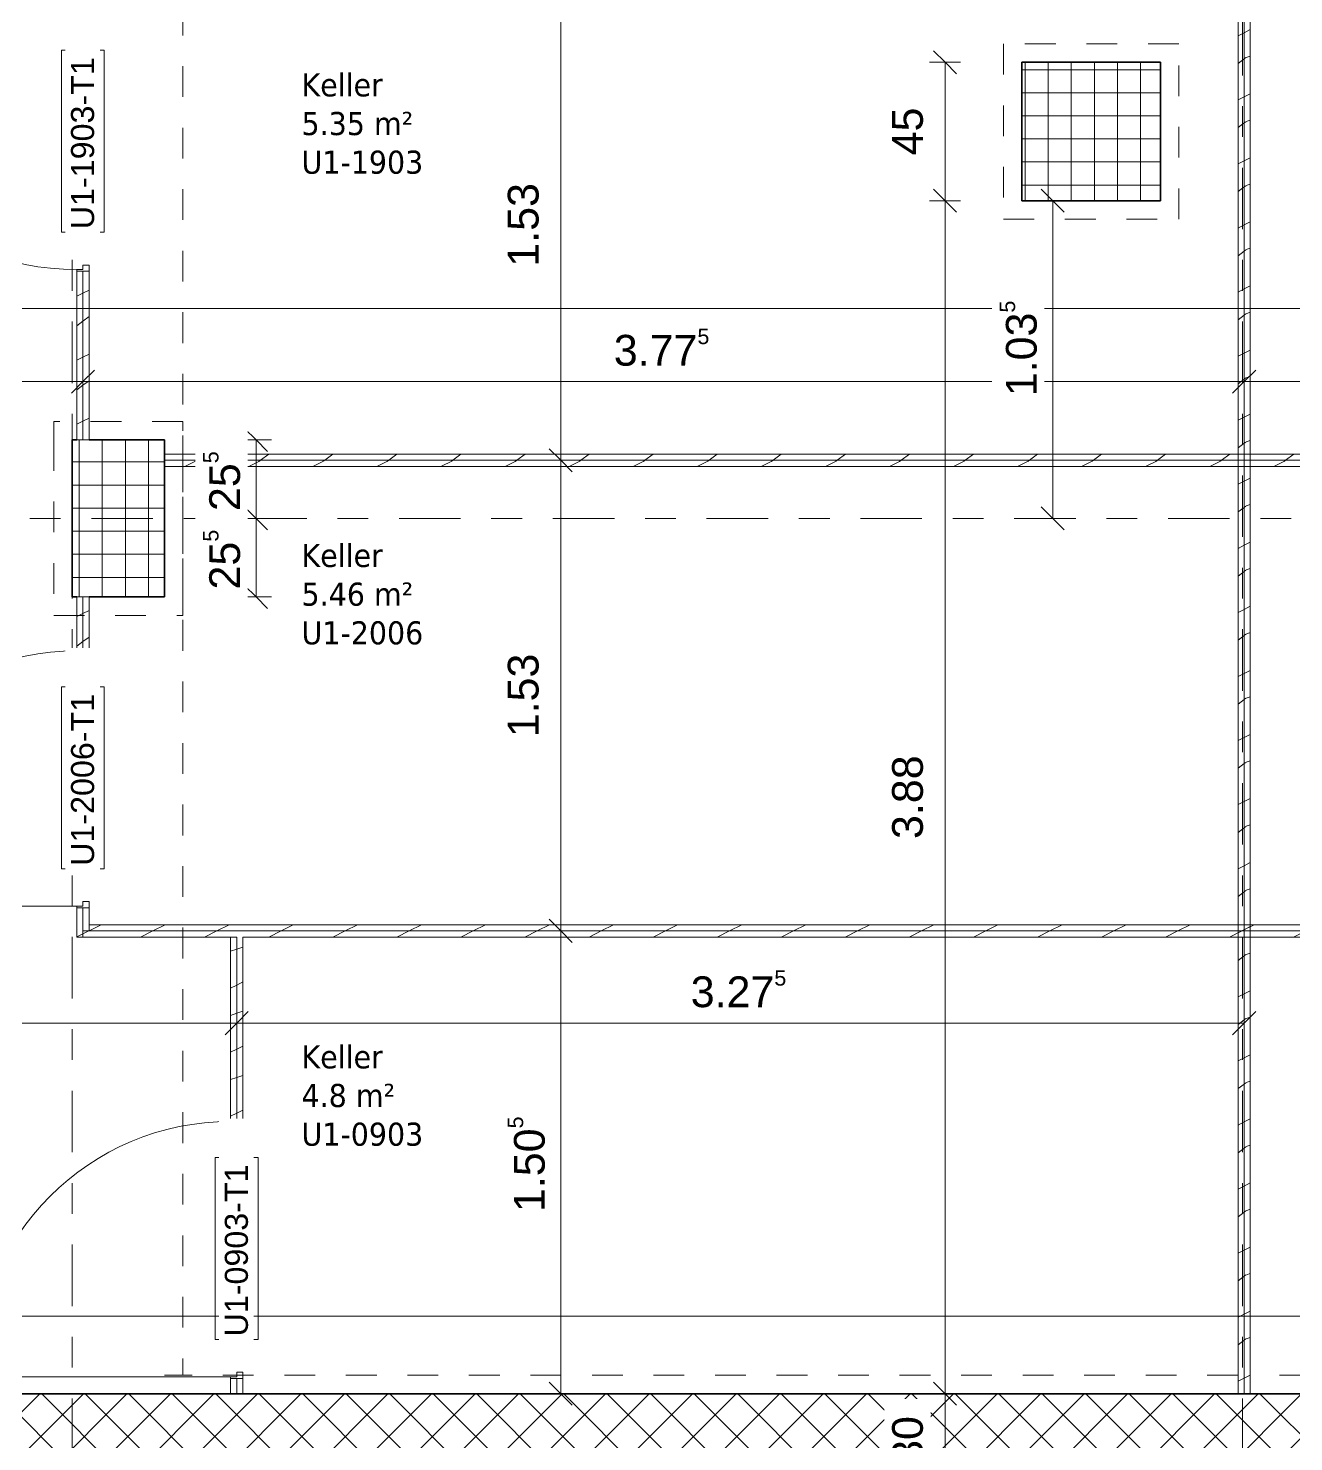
# Model space of a CAD drawing. Header units: metres. Extents: x -85.4 to -16.9, y -21.5 to 5.8.
# Drawn here: x -31.366 to -27.252, y -2.209 to 2.385 of the extents above; entities that cross this region are included whole.
import ezdxf

# ---------------------------------------------------------------- set-up
doc = ezdxf.new("R2010")
doc.units = ezdxf.units.M
for name, pattern in [('_Rasterlinie_', [0.375, 0.2, -0.05, 0.075, -0.05]), ('_Strichliert - Fein_', [0.15, 0.1, -0.05]), ('Strichpunkt - Fein', [0.2, 0.1, -0.05, 0, -0.05])]:
    doc.linetypes.add(name, pattern=pattern)
for name, color, linetype, lineweight in [('A-____-____-DIMS', 7, 'Continuous', 5), ('A-____-____-DIMS-50', 7, 'Continuous', 5), ('A-AREA-____-IDEN', 7, 'Continuous', 5), ('A-DOOR-____-IDEN', 7, 'Continuous', 5), ('A-DOOR-____-OTLN', 7, 'Continuous', 9), ('A-DOOR-FRAM-MCUT', 7, 'Continuous', 9), ('A-DOOR-OPNG-OTLN', 7, 'Continuous', 9), ('A-FLOR-____-OVHD', 7, 'Strichpunkt - Fein', 9), ('A-WALL-____-MCUT', 7, 'Continuous', 35), ('A-WALL-____-PATT', 7, 'Continuous', 35), ('A-WALL-FNSH-MCUT', 7, 'Continuous', 35), ('S-COLS-____-MCUT', 7, 'Continuous', 35), ('S-COLS-____-OTLN', 7, 'Continuous', 9), ('S-GRID-____-OTLN', 7, 'Continuous', 5)]:
    doc.layers.add(name, color=color, linetype=linetype, lineweight=lineweight)
doc.layers.add('A-DETL-____-OTLN', color=5, linetype='Continuous', lineweight=9, true_color=0x0000ff)
doc.styles.add('Arial_1', font='arial.ttf', dxfattribs={"height": 0.075})
doc.styles.add('Arial_2', font='arial.ttf', dxfattribs={"height": 0.1})
doc.styles.add('Verdana_1', font='verdana.ttf', dxfattribs={"width": 0.9, "height": 0.075})
doc.dimstyles.new('Arial_2_00mm_fein_1', dxfattribs={"dimscale": 0.3048, "dimtxt": 0.102026, "dimasz": 0.246063, "dimexe": 0.164042, "dimexo": 0.0625, "dimgap": 0.123031, "dimtad": 1, "dimrnd": 0.005, "dimzin": 0, "dimdsep": 46, "dimtxsty": 'Arial_2', "dimblk1": 'OBLIQUE', "dimblk2": 'OBLIQUE', "dimsah": 1, "dimcen": 0.09, "dimazin": 0, "dimtfac": 1, "dimtdec": 4, "dimtix": 1, "dimtmove": 0, "dimatfit": 3, "dimfxl": 0.164042, "dimfxlon": 1, "dimtvp": 1, "dimtfill": 1, "dimtolj": 1, "dimtzin": 0, "dimarcsym": 2})
doc.dimstyles.new('SUB_Rohbau_fein', dxfattribs={"dimscale": 0.3048, "dimtxt": 0.102026, "dimasz": 0.246063, "dimexe": 0.164042, "dimexo": 0.0625, "dimgap": 0.123031, "dimtad": 1, "dimdec": 1, "dimlfac": 100, "dimrnd": 0.5, "dimdsep": 46, "dimtxsty": 'Arial_2', "dimblk1": 'OBLIQUE', "dimblk2": 'OBLIQUE', "dimsah": 1, "dimcen": 0.09, "dimazin": 0, "dimtfac": 1, "dimtdec": 4, "dimtix": 1, "dimtmove": 0, "dimatfit": 3, "dimfxl": 0.164042, "dimfxlon": 1, "dimtvp": 1, "dimtfill": 1, "dimtolj": 1, "dimtzin": 0, "dimarcsym": 2})
doc.dimstyles.new('SUB_Rohbau_fein_1', dxfattribs={"dimscale": 0.3048, "dimtxt": 0.102026, "dimasz": 0.246063, "dimexe": 0.164042, "dimexo": 0.0625, "dimgap": 0.123031, "dimtad": 1, "dimrnd": 0.005, "dimzin": 0, "dimdsep": 46, "dimtxsty": 'Arial_2', "dimblk1": 'OBLIQUE', "dimblk2": 'OBLIQUE', "dimsah": 1, "dimcen": 0.09, "dimazin": 0, "dimtfac": 1, "dimtdec": 4, "dimtix": 1, "dimtmove": 0, "dimatfit": 3, "dimfxl": 0.164042, "dimfxlon": 1, "dimtvp": 1, "dimtfill": 1, "dimtolj": 1, "dimtzin": 0, "dimarcsym": 2})
doc.dimstyles.new('SUB_Rohbau_fein_2', dxfattribs={"dimscale": 0.3048, "dimtxt": 0.102026, "dimasz": 0.246063, "dimexe": 0.164042, "dimexo": 0.0625, "dimgap": 0.123031, "dimtad": 1, "dimrnd": 0.005, "dimzin": 0, "dimdsep": 46, "dimtxsty": 'Arial_2', "dimblk1": 'OBLIQUE', "dimblk2": 'OBLIQUE', "dimsah": 1, "dimcen": 0.09, "dimazin": 0, "dimtfac": 1, "dimtdec": 4, "dimtix": 1, "dimtmove": 2, "dimatfit": 3, "dimfxl": 0.164042, "dimfxlon": 1, "dimtvp": 1, "dimtfill": 1, "dimtolj": 1, "dimtzin": 0, "dimarcsym": 2})
pattern_1 = [(0, (0, 0), (0, 0.075), []), (90, (0, 0), (-0.075, 5e-18), [])]
pattern_2 = [(216.87, (0.0833, 0.20825), (0.624749256, 0.416501116), [0.10412, -0.93712]), (206.565, (0.20825, 0.14578), (-0.20825414, -0.2082493), [0.23283, -0.23283]), (198.435, (0.20825, 0.04165), (-0.41650024, -0.20824584), [0.13171, -0.52684])]

# ---------------------------------------------------------------- blocks, each defined once
blk = doc.blocks.new('TU DF 1 - Rahmenstock - stumpf einschlagend - 800x1900 Kellerabteil-V15--01_UG_OK_FFB_AF_lu')
at = {"layer": 'A-DOOR-FRAM-MCUT', "color": 253, "true_color": 0x999999}
for p, q in [((-0.415, 0.02), (-0.42, 0.02)), ((-0.42, 0.02), (-0.42, -0.02)), ((-0.415, 0), (-0.415, 0.02)), ((-0.4, 0), (-0.415, 0)), ((-0.4, -0.02), (-0.4, 0)), ((0.415, 0), (0.4, 0)), ((0.4, 0), (0.4, -0.02)), ((0.42, 0.02), (0.415, 0.02)), ((0.415, 0.02), (0.415, 0)), ((0.42, -0.02), (0.42, 0.02)), ((-0.42, -0.02), (-0.4, -0.02)), ((0.4, -0.02), (0.42, -0.02))]:
    blk.add_line(p, q, dxfattribs=at)
at = {"layer": 'A-DOOR-OPNG-OTLN', "color": 253, "true_color": 0x999999}
blk.add_line((0.415, 0.02), (0.415, 0.85), dxfattribs=at)
blk.add_arc((0.415, 0.02), 0.83, 90, 180, dxfattribs=at)
blk = doc.blocks.new('TU DF 1 - Rahmenstock - stumpf einschlagend - 800x1900 Kellerabteil-41621821--01_UG_OK_FFB_AF_lu')
at = {"layer": 'A-DOOR-FRAM-MCUT', "color": 253, "true_color": 0x999999}
for p, q in [((-0.42, 0.02), (-0.4, 0.02)), ((-0.42, -0.02), (-0.42, 0.02)), ((-0.4, 0.02), (-0.4, 0)), ((0.4, 0.02), (0.42, 0.02)), ((0.4, 0), (0.4, 0.02)), ((0.42, 0.02), (0.42, -0.02)), ((-0.415, -0.02), (-0.42, -0.02)), ((-0.415, 0), (-0.415, -0.02)), ((-0.4, 0), (-0.415, 0)), ((0.415, 0), (0.4, 0)), ((0.415, -0.02), (0.415, 0)), ((0.42, -0.02), (0.415, -0.02))]:
    blk.add_line(p, q, dxfattribs=at)
at = {"layer": 'A-DOOR-OPNG-OTLN', "color": 253, "true_color": 0x999999}
blk.add_line((0.415, -0.02), (0.415, -0.85), dxfattribs=at)
blk.add_arc((0.415, -0.02), 0.83, 180, 270, dxfattribs=at)
blk = doc.blocks.new('DIMBLOCK18--01_UG_OK_FFB_AF_lu')
at = {"layer": 'A-____-____-DIMS-50'}
for p, q in [((-32.408, -1.8015), (-32.408, -1.7515)), ((-32.408, -1.8015), (-32.3705, -1.764)), ((-19.938, -1.8015), (-19.938, -1.7515)), ((-19.938, -1.8015), (-19.9005, -1.764)), ((-32.408, -1.8015), (-32.4455, -1.839)), ((-32.408, -1.8015), (-19.938, -1.8015)), ((-32.408, -1.8015), (-32.408, -1.8515)), ((-19.938, -1.8015), (-19.9755, -1.839)), ((-19.938, -1.8015), (-19.938, -1.8515))]:
    blk.add_line(p, q, dxfattribs=at)
at = {"layer": 'A-____-____-DIMS-50', "color": 0, "insert": (-26.3475, -1.6294), "char_height": 0.1, "width": 0.418697, "attachment_point": 1, "line_spacing_factor": 0.941778, "style": 'Arial_2', "bg_fill": 3, "box_fill_scale": 1.25, "bg_fill_color": 256, "bg_fill_true_color": 13158600, "bg_fill_transparency": 0}
blk.add_mtext('12.47', dxfattribs=at)
blk = doc.blocks.new('_Oblique')
at = {"color": 0, "linetype": 'ByBlock', "lineweight": -2}
blk.add_line((-0.5, -0.5), (0.5, 0.5), dxfattribs=at)
blk = doc.blocks.new('DIMBLOCK25--01_UG_OK_FFB_AF_lu')
at = {"layer": 'A-____-____-DIMS-50'}
for p, q in [((-28.3855, 2.2741), (-28.423, 2.3116)), ((-28.3855, 2.2741), (-28.4355, 2.2741)), ((-28.3855, 2.2741), (-28.3855, 1.8241)), ((-28.3855, 2.2741), (-28.348, 2.2366)), ((-28.3855, 2.2741), (-28.3355, 2.2741)), ((-28.3855, 1.8241), (-28.423, 1.8616)), ((-28.3855, 1.8241), (-28.4355, 1.8241)), ((-28.3855, 1.8241), (-28.348, 1.7866)), ((-28.3855, 1.8241), (-28.3355, 1.8241))]:
    blk.add_line(p, q, dxfattribs=at)
at = {"layer": 'A-____-____-DIMS-50', "color": 0, "insert": (-28.5575, 1.9715), "char_height": 0.1, "width": 0.186088, "attachment_point": 1, "rotation": 90, "line_spacing_factor": 0.941778, "style": 'Arial_2', "bg_fill": 3, "box_fill_scale": 1.25, "bg_fill_color": 256, "bg_fill_true_color": 13158600, "bg_fill_transparency": 0}
blk.add_mtext('45', dxfattribs=at)
blk = doc.blocks.new('DIMBLOCK26--01_UG_OK_FFB_AF_lu')
at = {"layer": 'A-____-____-DIMS-50'}
for p, q in [((-28.3855, 1.8241), (-28.423, 1.8616)), ((-28.3855, 1.8241), (-28.4355, 1.8241)), ((-28.3855, 1.8241), (-28.3855, -2.0534)), ((-28.3855, 1.8241), (-28.348, 1.7866)), ((-28.3855, 1.8241), (-28.3355, 1.8241)), ((-28.3855, -2.0534), (-28.423, -2.0159)), ((-28.3855, -2.0534), (-28.4355, -2.0534)), ((-28.3855, -2.0534), (-28.348, -2.0909)), ((-28.3855, -2.0534), (-28.3355, -2.0534))]:
    blk.add_line(p, q, dxfattribs=at)
at = {"layer": 'A-____-____-DIMS-50', "color": 0, "insert": (-28.5575, -0.2504), "char_height": 0.1, "width": 0.325653, "attachment_point": 1, "rotation": 90, "line_spacing_factor": 0.941778, "style": 'Arial_2', "bg_fill": 3, "box_fill_scale": 1.25, "bg_fill_color": 256, "bg_fill_true_color": 13158600, "bg_fill_transparency": 0}
blk.add_mtext('3.88', dxfattribs=at)
blk = doc.blocks.new('DIMBLOCK27--01_UG_OK_FFB_AF_lu')
at = {"layer": 'A-____-____-DIMS-50'}
for p, q in [((-28.3855, -2.0534), (-28.423, -2.0159)), ((-28.3855, -2.0534), (-28.4355, -2.0534)), ((-28.3855, -2.0534), (-28.3855, -2.354)), ((-28.3855, -2.0534), (-28.348, -2.0909)), ((-28.3855, -2.0534), (-28.3355, -2.0534)), ((-28.3855, -2.354), (-28.423, -2.3165)), ((-28.3855, -2.354), (-28.4355, -2.354)), ((-28.3855, -2.354), (-28.348, -2.3915)), ((-28.3855, -2.354), (-28.3355, -2.354))]:
    blk.add_line(p, q, dxfattribs=at)
at = {"layer": 'A-____-____-DIMS-50', "color": 0, "insert": (-28.5575, -2.2813), "char_height": 0.1, "width": 0.186088, "attachment_point": 1, "rotation": 90, "line_spacing_factor": 0.941778, "style": 'Arial_2', "bg_fill": 3, "box_fill_scale": 1.25, "bg_fill_color": 256, "bg_fill_true_color": 13158600, "bg_fill_transparency": 0}
blk.add_mtext('30', dxfattribs=at)
blk = doc.blocks.new('DIMBLOCK28--01_UG_OK_FFB_AF_lu')
at = {"layer": 'A-____-____-DIMS-50'}
for p, q in [((-32.408, 1.4742), (-32.408, 1.5242)), ((-19.938, 1.4742), (-19.938, 1.5242)), ((-32.408, 1.4742), (-32.4455, 1.4367)), ((-32.408, 1.4742), (-32.3705, 1.5117)), ((-32.408, 1.4742), (-19.938, 1.4742)), ((-32.408, 1.4742), (-32.408, 1.4242)), ((-19.938, 1.4742), (-19.9755, 1.4367)), ((-19.938, 1.4742), (-19.9005, 1.5117)), ((-19.938, 1.4742), (-19.938, 1.4242))]:
    blk.add_line(p, q, dxfattribs=at)
at = {"layer": 'A-____-____-DIMS-50', "color": 0, "insert": (-26.3475, 1.6463), "char_height": 0.1, "width": 0.418697, "attachment_point": 1, "line_spacing_factor": 0.941778, "style": 'Arial_2', "bg_fill": 3, "box_fill_scale": 1.25, "bg_fill_color": 256, "bg_fill_true_color": 13158600, "bg_fill_transparency": 0}
blk.add_mtext('12.47', dxfattribs=at)
blk = doc.blocks.new('DIMBLOCK260--01_UG_OK_FFB_AF_lu')
at = {"layer": 'A-____-____-DIMS-50'}
for p, q in [((-29.6347, 2.5102), (-29.6722, 2.5477)), ((-29.6347, 2.5102), (-29.6847, 2.5102)), ((-29.6347, 2.5102), (-29.6347, 0.9806)), ((-29.6347, 2.5102), (-29.5972, 2.4727)), ((-29.6347, 2.5102), (-29.5847, 2.5102)), ((-29.6347, 0.9806), (-29.6722, 1.0181)), ((-29.6347, 0.9806), (-29.6847, 0.9806)), ((-29.6347, 0.9806), (-29.5972, 0.9431)), ((-29.6347, 0.9806), (-29.5847, 0.9806))]:
    blk.add_line(p, q, dxfattribs=at)
at = {"layer": 'A-____-____-DIMS-50', "color": 0, "insert": (-29.8068, 1.6097), "char_height": 0.1, "width": 0.325653, "attachment_point": 1, "rotation": 90, "line_spacing_factor": 0.941778, "style": 'Arial_2', "bg_fill": 3, "box_fill_scale": 1.25, "bg_fill_color": 256, "bg_fill_true_color": 13158600, "bg_fill_transparency": 0}
blk.add_mtext('1.53', dxfattribs=at)
blk = doc.blocks.new('DIMBLOCK261--01_UG_OK_FFB_AF_lu')
at = {"layer": 'A-____-____-DIMS-50'}
for p, q in [((-29.6347, 0.9806), (-29.6722, 1.0181)), ((-29.6347, 0.9806), (-29.6847, 0.9806)), ((-29.6347, 0.9806), (-29.6347, -0.5489)), ((-29.6347, 0.9806), (-29.5972, 0.9431)), ((-29.6347, 0.9806), (-29.5847, 0.9806)), ((-29.6347, -0.5489), (-29.6847, -0.5489)), ((-29.6347, -0.5489), (-29.6722, -0.5114)), ((-29.6347, -0.5489), (-29.5972, -0.5864)), ((-29.6347, -0.5489), (-29.5847, -0.5489))]:
    blk.add_line(p, q, dxfattribs=at)
at = {"layer": 'A-____-____-DIMS-50', "color": 0, "insert": (-29.8068, 0.0802), "char_height": 0.1, "width": 0.325653, "attachment_point": 1, "rotation": 90, "line_spacing_factor": 0.941778, "style": 'Arial_2', "bg_fill": 3, "box_fill_scale": 1.25, "bg_fill_color": 256, "bg_fill_true_color": 13158600, "bg_fill_transparency": 0}
blk.add_mtext('1.53', dxfattribs=at)
blk = doc.blocks.new('DIMBLOCK262--01_UG_OK_FFB_AF_lu')
at = {"layer": 'A-____-____-DIMS-50'}
for p, q in [((-29.6347, -0.5489), (-29.6847, -0.5489)), ((-29.6347, -0.5489), (-29.6722, -0.5114)), ((-29.6347, -0.5489), (-29.6347, -2.0534)), ((-29.6347, -0.5489), (-29.5972, -0.5864)), ((-29.6347, -0.5489), (-29.5847, -0.5489)), ((-29.6347, -2.0534), (-29.6722, -2.0159)), ((-29.6347, -2.0534), (-29.6847, -2.0534)), ((-29.6347, -2.0534), (-29.5972, -2.0909)), ((-29.6347, -2.0534), (-29.5847, -2.0534))]:
    blk.add_line(p, q, dxfattribs=at)
at = {"layer": 'A-____-____-DIMS-50', "color": 0, "insert": (-29.8068, -1.4629), "char_height": 0.1, "width": 0.388091, "attachment_point": 1, "rotation": 90, "line_spacing_factor": 0.941778, "style": 'Arial_2', "bg_fill": 3, "box_fill_scale": 1.25, "bg_fill_color": 256, "bg_fill_true_color": 13158600, "bg_fill_transparency": 0}
blk.add_mtext('1.50\\A2\\H0.5x;\\S5^  ;\\H2x;', dxfattribs=at)
blk = doc.blocks.new('DIMBLOCK266--01_UG_OK_FFB_AF_lu')
at = {"layer": 'A-____-____-DIMS-50'}
for p, q in [((-32.408, 1.2361), (-32.408, 1.2861)), ((-32.408, 1.2361), (-32.3705, 1.2736)), ((-31.188, 1.2361), (-31.188, 1.2861)), ((-31.188, 1.2361), (-31.1505, 1.2736)), ((-32.408, 1.2361), (-32.4455, 1.1986)), ((-32.408, 1.2361), (-31.188, 1.2361)), ((-32.408, 1.2361), (-32.408, 1.1861)), ((-31.188, 1.2361), (-31.2255, 1.1986)), ((-31.188, 1.2361), (-31.188, 1.1861))]:
    blk.add_line(p, q, dxfattribs=at)
at = {"layer": 'A-____-____-DIMS-50', "color": 0, "insert": (-31.9337, 1.4081), "char_height": 0.1, "width": 0.325653, "attachment_point": 1, "line_spacing_factor": 0.941778, "style": 'Arial_2', "bg_fill": 3, "box_fill_scale": 1.25, "bg_fill_color": 256, "bg_fill_true_color": 13158600, "bg_fill_transparency": 0}
blk.add_mtext('1.22', dxfattribs=at)
blk = doc.blocks.new('DIMBLOCK267--01_UG_OK_FFB_AF_lu')
at = {"layer": 'A-____-____-DIMS-50'}
for p, q in [((-31.188, 1.2361), (-31.188, 1.2861)), ((-31.188, 1.2361), (-31.1505, 1.2736)), ((-27.413, 1.2361), (-27.413, 1.2861)), ((-27.413, 1.2361), (-27.3755, 1.2736)), ((-31.188, 1.2361), (-31.2255, 1.1986)), ((-31.188, 1.2361), (-27.413, 1.2361)), ((-31.188, 1.2361), (-31.188, 1.1861)), ((-27.413, 1.2361), (-27.4505, 1.1986)), ((-27.413, 1.2361), (-27.413, 1.1861))]:
    blk.add_line(p, q, dxfattribs=at)
at = {"layer": 'A-____-____-DIMS-50', "color": 0, "insert": (-29.4622, 1.4081), "char_height": 0.1, "width": 0.388091, "attachment_point": 1, "line_spacing_factor": 0.941778, "style": 'Arial_2', "bg_fill": 3, "box_fill_scale": 1.25, "bg_fill_color": 256, "bg_fill_true_color": 13158600, "bg_fill_transparency": 0}
blk.add_mtext('3.77\\A2\\H0.5x;\\S5^  ;\\H2x;', dxfattribs=at)
blk = doc.blocks.new('DIMBLOCK268--01_UG_OK_FFB_AF_lu')
at = {"layer": 'A-____-____-DIMS-50'}
for p, q in [((-27.413, 1.2361), (-27.413, 1.2861)), ((-27.413, 1.2361), (-27.3755, 1.2736)), ((-23.428, 1.2361), (-23.428, 1.2861)), ((-23.428, 1.2361), (-23.3905, 1.2736)), ((-27.413, 1.2361), (-27.4505, 1.1986)), ((-27.413, 1.2361), (-23.428, 1.2361)), ((-27.413, 1.2361), (-27.413, 1.1861)), ((-23.428, 1.2361), (-23.4655, 1.1986)), ((-23.428, 1.2361), (-23.428, 1.1861))]:
    blk.add_line(p, q, dxfattribs=at)
at = {"layer": 'A-____-____-DIMS-50', "color": 0, "insert": (-25.5822, 1.4081), "char_height": 0.1, "width": 0.388091, "attachment_point": 1, "line_spacing_factor": 0.941778, "style": 'Arial_2', "bg_fill": 3, "box_fill_scale": 1.25, "bg_fill_color": 256, "bg_fill_true_color": 13158600, "bg_fill_transparency": 0}
blk.add_mtext('3.98\\A2\\H0.5x;\\S5^  ;\\H2x;', dxfattribs=at)
blk = doc.blocks.new('DIMBLOCK272--01_UG_OK_FFB_AF_lu')
at = {"layer": 'A-____-____-DIMS-50'}
for p, q in [((-32.408, -0.8489), (-32.408, -0.7989)), ((-32.408, -0.8489), (-32.3705, -0.8114)), ((-30.688, -0.8489), (-30.688, -0.7989)), ((-30.688, -0.8489), (-30.6505, -0.8114)), ((-32.408, -0.8489), (-32.4455, -0.8864)), ((-32.408, -0.8489), (-30.688, -0.8489)), ((-32.408, -0.8489), (-32.408, -0.8989)), ((-30.688, -0.8489), (-30.7255, -0.8864)), ((-30.688, -0.8489), (-30.688, -0.8989))]:
    blk.add_line(p, q, dxfattribs=at)
at = {"layer": 'A-____-____-DIMS-50', "color": 0, "insert": (-31.7904, -0.6769), "char_height": 0.1, "width": 0.325653, "attachment_point": 1, "line_spacing_factor": 0.941778, "style": 'Arial_2', "bg_fill": 3, "box_fill_scale": 1.25, "bg_fill_color": 256, "bg_fill_true_color": 13158600, "bg_fill_transparency": 0}
blk.add_mtext('1.72', dxfattribs=at)
blk = doc.blocks.new('DIMBLOCK273--01_UG_OK_FFB_AF_lu')
at = {"layer": 'A-____-____-DIMS-50'}
for p, q in [((-30.688, -0.8489), (-30.688, -0.7989)), ((-30.688, -0.8489), (-30.6505, -0.8114)), ((-27.413, -0.8489), (-27.413, -0.7989)), ((-27.413, -0.8489), (-27.3755, -0.8114)), ((-30.688, -0.8489), (-30.7255, -0.8864)), ((-30.688, -0.8489), (-27.413, -0.8489)), ((-30.688, -0.8489), (-30.688, -0.8989)), ((-27.413, -0.8489), (-27.4505, -0.8864)), ((-27.413, -0.8489), (-27.413, -0.8989))]:
    blk.add_line(p, q, dxfattribs=at)
at = {"layer": 'A-____-____-DIMS-50', "color": 0, "insert": (-29.2122, -0.6769), "char_height": 0.1, "width": 0.388091, "attachment_point": 1, "line_spacing_factor": 0.941778, "style": 'Arial_2', "bg_fill": 3, "box_fill_scale": 1.25, "bg_fill_color": 256, "bg_fill_true_color": 13158600, "bg_fill_transparency": 0}
blk.add_mtext('3.27\\A2\\H0.5x;\\S5^  ;\\H2x;', dxfattribs=at)
blk = doc.blocks.new('DIMBLOCK339--01_UG_OK_FFB_AF_lu')
at = {"layer": 'A-____-____-DIMS-50'}
for p, q in [((-30.6253, 1.0466), (-30.6628, 1.0841)), ((-30.6253, 1.0466), (-30.6753, 1.0466)), ((-30.6253, 1.0466), (-30.6253, 0.7916)), ((-30.6253, 1.0466), (-30.5878, 1.0091)), ((-30.6253, 1.0466), (-30.5753, 1.0466)), ((-30.6253, 0.7916), (-30.6628, 0.8291)), ((-30.6253, 0.7916), (-30.6753, 0.7916)), ((-30.6253, 0.7916), (-30.5878, 0.7541)), ((-30.6253, 0.7916), (-30.5753, 0.7916))]:
    blk.add_line(p, q, dxfattribs=at)
at = {"layer": 'A-____-____-DIMS-50', "color": 0, "insert": (-30.7973, 0.8155), "char_height": 0.1, "width": 0.248525, "attachment_point": 1, "rotation": 90, "line_spacing_factor": 0.941778, "style": 'Arial_2', "bg_fill": 3, "box_fill_scale": 1.25, "bg_fill_color": 256, "bg_fill_true_color": 13158600, "bg_fill_transparency": 0}
blk.add_mtext('25\\A2\\H0.5x;\\S5^  ;\\H2x;', dxfattribs=at)
blk = doc.blocks.new('DIMBLOCK340--01_UG_OK_FFB_AF_lu')
at = {"layer": 'A-____-____-DIMS-50'}
for p, q in [((-30.6253, 0.7916), (-30.6628, 0.8291)), ((-30.6253, 0.7916), (-30.6753, 0.7916)), ((-30.6253, 0.7916), (-30.6253, 0.5366)), ((-30.6253, 0.7916), (-30.5878, 0.7541)), ((-30.6253, 0.7916), (-30.5753, 0.7916)), ((-30.6253, 0.5366), (-30.6628, 0.5741)), ((-30.6253, 0.5366), (-30.6753, 0.5366)), ((-30.6253, 0.5366), (-30.5878, 0.4991)), ((-30.6253, 0.5366), (-30.5753, 0.5366))]:
    blk.add_line(p, q, dxfattribs=at)
at = {"layer": 'A-____-____-DIMS-50', "color": 0, "insert": (-30.7973, 0.5605), "char_height": 0.1, "width": 0.248525, "attachment_point": 1, "rotation": 90, "line_spacing_factor": 0.941778, "style": 'Arial_2', "bg_fill": 3, "box_fill_scale": 1.25, "bg_fill_color": 256, "bg_fill_true_color": 13158600, "bg_fill_transparency": 0}
blk.add_mtext('25\\A2\\H0.5x;\\S5^  ;\\H2x;', dxfattribs=at)
blk = doc.blocks.new('DIMBLOCK343--01_UG_OK_FFB_AF_lu')
at = {"layer": 'A-____-____-DIMS-50'}
for p, q in [((-28.0355, 1.8241), (-28.073, 1.8616)), ((-28.0355, 1.8241), (-28.0855, 1.8241)), ((-28.0355, 1.8241), (-28.0355, 0.7916)), ((-28.0355, 1.8241), (-27.998, 1.7866)), ((-28.0355, 1.8241), (-27.9855, 1.8241)), ((-28.0355, 0.7916), (-28.073, 0.8291)), ((-28.0355, 0.7916), (-28.0855, 0.7916)), ((-28.0355, 0.7916), (-27.998, 0.7541)), ((-28.0355, 0.7916), (-27.9855, 0.7916))]:
    blk.add_line(p, q, dxfattribs=at)
at = {"layer": 'A-____-____-DIMS-50', "color": 0, "insert": (-28.2075, 1.1887), "char_height": 0.1, "width": 0.388091, "attachment_point": 1, "rotation": 90, "line_spacing_factor": 0.941778, "style": 'Arial_2', "bg_fill": 3, "box_fill_scale": 1.25, "bg_fill_color": 256, "bg_fill_true_color": 13158600, "bg_fill_transparency": 0}
blk.add_mtext('1.03\\A2\\H0.5x;\\S5^  ;\\H2x;', dxfattribs=at)

msp = doc.modelspace()

# ---------------------------------------------------------------- hatches: boundary and pattern name
at = {"layer": 'A-WALL-____-PATT', "lineweight": 9, "true_color": 0xc3b7ad}
h = msp.add_hatch(dxfattribs=at)
h.set_pattern_fill('FP_3', color=9, style=0, pattern_type=2)
h.set_pattern_definition(pattern_2)
h.paths.add_polyline_path([(-31.188, -0.5689), (-31.188, -0.4739), (-31.208, -0.4739), (-31.208, -0.5689)])
h.paths.add_polyline_path([(-31.188, 0.3661), (-31.188, 0.5366), (-31.208, 0.5366), (-31.208, 0.3661)])
h.paths.add_polyline_path([(-31.208, 1.0466), (-31.188, 1.0466), (-31.188, 1.5952), (-31.208, 1.5952), (-31.208, 1.4114)])
h.paths.add_polyline_path([(-31.188, 2.4352), (-31.188, 2.5852), (-31.208, 2.5852), (-31.208, 2.4352)])
h.paths.add_polyline_path([(-31.188, 3.4252), (-31.188, 3.6166), (-31.208, 3.6166), (-31.208, 3.4252)])
h.paths.add_polyline_path([(-31.208, 4.1266), (-31.188, 4.1266), (-31.188, 4.6543), (-31.208, 4.6543)])
h = msp.add_hatch(dxfattribs=at)
h.set_pattern_fill('FP_3', color=9, style=0, pattern_type=2)
h.set_pattern_definition(pattern_2)
h.paths.add_polyline_path([(-31.168, -0.5489), (-31.168, -0.4739), (-31.188, -0.4739), (-31.188, -0.5489)])
h.paths.add_polyline_path([(-31.188, 0.3661), (-31.168, 0.3661), (-31.168, 0.5366), (-31.188, 0.5366)])
h.paths.add_polyline_path([(-31.188, 1.0466), (-31.168, 1.0466), (-31.168, 1.5952), (-31.188, 1.5952), (-31.188, 1.4114)])
h.paths.add_polyline_path([(-31.168, 2.4352), (-31.168, 2.5852), (-31.188, 2.5852), (-31.188, 2.4352)])
h.paths.add_polyline_path([(-31.168, 3.4252), (-31.168, 3.6166), (-31.188, 3.6166), (-31.188, 3.4252)])
h.paths.add_polyline_path([(-31.188, 4.1266), (-31.168, 4.1266), (-31.168, 4.6543), (-31.188, 4.6543)])
h = msp.add_hatch(dxfattribs=at)
h.set_pattern_fill('FP_3', color=9, style=0, pattern_type=2)
h.set_pattern_definition(pattern_2)
h.paths.add_polyline_path([(-27.413, -2.0534), (-27.413, 4.6615), (-27.433, 4.6615), (-27.433, -2.0534)])
h = msp.add_hatch(dxfattribs=at)
h.set_pattern_fill('FP_3', color=9, style=0, pattern_type=2)
h.set_pattern_definition(pattern_2)
h.paths.add_polyline_path([(-27.393, -2.0534), (-27.393, 4.6615), (-27.413, 4.6615), (-27.413, -2.0534)])
h = msp.add_hatch(dxfattribs=at)
h.set_pattern_fill('FP_3', color=9, style=0, pattern_type=2)
h.set_pattern_definition(pattern_2)
h.paths.add_polyline_path([(-23.448, 0.9806), (-23.448, 1.0006), (-30.923, 1.0006), (-30.923, 0.9806), (-26.9968, 0.9806)])
h = msp.add_hatch(dxfattribs=at)
h.set_pattern_fill('FP_3', color=9, style=0, pattern_type=2)
h.set_pattern_definition(pattern_2)
h.paths.add_polyline_path([(-30.923, 0.9606), (-23.448, 0.9606), (-23.448, 0.9806), (-30.923, 0.9806)])
h = msp.add_hatch(dxfattribs=at)
h.set_pattern_fill('FP_3', color=9, style=0, pattern_type=2)
h.set_pattern_definition(pattern_2)
h.paths.add_polyline_path([(-23.448, -0.5689), (-23.448, -0.5489), (-31.188, -0.5489), (-31.188, -0.5689), (-26.9968, -0.5689)])
h = msp.add_hatch(dxfattribs=at)
h.set_pattern_fill('FP_3', color=9, style=0, pattern_type=2)
h.set_pattern_definition(pattern_2)
h.paths.add_polyline_path([(-31.168, -0.5489), (-23.448, -0.5489), (-23.448, -0.5289), (-31.168, -0.5289)])
h = msp.add_hatch(dxfattribs=at)
h.set_pattern_fill('FP_3', color=9, style=0, pattern_type=2)
h.set_pattern_definition(pattern_2)
h.paths.add_polyline_path([(-30.688, -2.0534), (-30.688, -2.0034), (-30.708, -2.0034), (-30.708, -2.0534)])
h.paths.add_polyline_path([(-30.708, -1.1634), (-30.688, -1.1634), (-30.688, -0.5689), (-30.708, -0.5689)])
h = msp.add_hatch(dxfattribs=at)
h.set_pattern_fill('FP_3', color=9, style=0, pattern_type=2)
h.set_pattern_definition(pattern_2)
h.paths.add_polyline_path([(-30.668, -2.0534), (-30.668, -2.0034), (-30.688, -2.0034), (-30.688, -2.0534)])
h.paths.add_polyline_path([(-30.688, -1.1634), (-30.668, -1.1634), (-30.668, -0.5689), (-30.688, -0.5689)])
at = {"layer": 'A-WALL-____-PATT', "lineweight": 9}
h = msp.add_hatch(dxfattribs=at)
h.set_pattern_fill('FP_1', color=256, style=0, pattern_type=2)
h.set_pattern_definition([(45, (0, 0), (-0.07071068, 0.07071068), []), (135, (0, 0), (-0.07071068, -0.07071068), [])])
h.paths.add_polyline_path([(-26.9968, -2.3534), (-19.538, -2.3534), (-19.538, -2.0534), (-32.408, -2.0534), (-32.408, -2.3534), (-31.1561, -2.3534)])
at = {"layer": 'S-COLS-____-OTLN'}
h = msp.add_hatch(dxfattribs=at)
h.set_pattern_fill('FP_2', color=256, style=0, pattern_type=2)
h.set_pattern_definition(pattern_1)
h.paths.add_polyline_path([(-28.1355, 1.8241), (-27.6855, 1.8241), (-27.6855, 2.2741), (-28.1355, 2.2741)])
h = msp.add_hatch(dxfattribs=at)
h.set_pattern_fill('FP_2', color=256, style=0, pattern_type=2)
h.set_pattern_definition(pattern_1)
h.paths.add_polyline_path([(-31.188, 0.5366), (-30.923, 0.5366), (-30.923, 1.0466), (-31.223, 1.0466), (-31.223, 0.5366), (-31.208, 0.5366)])

# ---------------------------------------------------------------- linework, layer by layer
at = {"layer": 'A-DETL-____-OTLN', "color": 8, "linetype": '_Strichliert - Fein_', "true_color": 0x808080}
msp.add_line((-31.283, 1.0466), (-31.283, 1.1066), dxfattribs=at)
at = {"layer": 'A-DOOR-____-IDEN', "flags": 128}
for points in [[(-31.2576, 1.7215), (-31.2576, 2.3135), (-31.1186, 2.3135), (-31.1186, 1.7215)], [(-31.2576, -0.3476), (-31.2576, 0.2444), (-31.1186, 0.2444), (-31.1186, -0.3476)]]:
    msp.add_lwpolyline(points, close=True, dxfattribs=at)
at = {"layer": 'A-FLOR-____-OVHD'}
for p, q in [((-30.863, 4.6615), (-30.863, -1.9934)), ((-27.6255, 2.3341), (-28.1955, 2.3341)), ((-28.1955, 2.3341), (-28.1955, 1.7641)), ((-27.6255, 1.7641), (-27.6255, 2.3341)), ((-28.1955, 1.7641), (-27.6255, 1.7641)), ((-30.863, 1.1066), (-31.283, 1.1066)), ((-30.863, 0.4766), (-30.863, 1.1066)), ((-31.283, 1.0466), (-31.283, 0.4766)), ((-31.283, 0.4766), (-30.863, 0.4766)), ((-27.433, -1.9934), (-30.923, -1.9934)), ((-19.998, -1.9934), (-27.393, -1.9934))]:
    msp.add_line(p, q, dxfattribs=at)
at = {"layer": 'A-WALL-____-MCUT', "color": 253, "lineweight": 9, "true_color": 0x999999}
for p, q in [((-27.413, -2.0534), (-27.413, 4.6615)), ((-31.188, 1.0466), (-31.188, 1.5952)), ((-31.208, 1.0466), (-31.168, 1.0466)), ((-23.448, 0.9806), (-30.923, 0.9806)), ((-31.168, 0.5366), (-31.208, 0.5366)), ((-31.188, 0.3661), (-31.188, 0.5366)), ((-31.188, -0.5689), (-31.188, -0.4739)), ((-23.448, -0.5489), (-31.188, -0.5489)), ((-31.168, -0.5289), (-31.168, -0.5489)), ((-30.688, -0.5689), (-30.708, -0.5689)), ((-30.688, -1.1634), (-30.688, -0.5689)), ((-30.688, -2.0534), (-30.688, -2.0034))]:
    msp.add_line(p, q, dxfattribs=at)
at = {"layer": 'A-WALL-____-MCUT'}
for p, q in [((-30.668, -2.0534), (-32.408, -2.0534)), ((-19.938, -2.0534), (-30.668, -2.0534))]:
    msp.add_line(p, q, dxfattribs=at)
at = {"layer": 'A-WALL-FNSH-MCUT', "color": 253, "lineweight": 9, "true_color": 0x999999}
for p, q in [((-27.433, 4.6615), (-27.433, -2.0534)), ((-27.393, -2.0534), (-27.393, 4.6615)), ((-31.208, 1.5952), (-31.208, 1.0466)), ((-31.168, 1.5952), (-31.208, 1.5952)), ((-31.168, 1.0466), (-31.168, 1.5952)), ((-23.448, 1.0006), (-30.923, 1.0006)), ((-30.923, 1.0006), (-30.923, 0.9606)), ((-30.923, 0.9606), (-23.448, 0.9606)), ((-31.208, 0.5366), (-31.208, 0.3661)), ((-31.168, 0.3661), (-31.168, 0.5366)), ((-31.208, 0.3661), (-31.168, 0.3661)), ((-31.208, -0.4739), (-31.208, -0.5689)), ((-31.168, -0.4739), (-31.208, -0.4739)), ((-31.168, -0.5289), (-31.168, -0.4739)), ((-23.448, -0.5289), (-31.168, -0.5289)), ((-31.208, -0.5689), (-30.708, -0.5689)), ((-30.708, -0.5689), (-30.708, -1.1634)), ((-30.668, -0.5689), (-23.448, -0.5689)), ((-30.668, -1.1634), (-30.668, -0.5689)), ((-30.708, -1.1634), (-30.668, -1.1634)), ((-30.708, -2.0034), (-30.708, -2.0534)), ((-30.668, -2.0034), (-30.708, -2.0034)), ((-30.668, -2.0534), (-30.668, -2.0034))]:
    msp.add_line(p, q, dxfattribs=at)
at = {"layer": 'S-COLS-____-MCUT'}
for p, q in [((-28.1355, 2.2741), (-28.1355, 1.8241)), ((-27.6855, 2.2741), (-28.1355, 2.2741)), ((-27.6855, 1.8241), (-27.6855, 2.2741)), ((-28.1355, 1.8241), (-27.6855, 1.8241)), ((-31.208, 1.0466), (-31.223, 1.0466)), ((-31.223, 1.0466), (-31.223, 0.5366)), ((-30.923, 1.0466), (-31.168, 1.0466)), ((-30.923, 0.5366), (-30.923, 1.0466)), ((-31.223, 0.5366), (-31.208, 0.5366)), ((-31.168, 0.5366), (-30.923, 0.5366))]:
    msp.add_line(p, q, dxfattribs=at)
at = {"layer": 'S-COLS-____-OTLN'}
for p, q in [((-31.188, 1.0466), (-31.208, 1.0466)), ((-31.168, 1.0466), (-31.188, 1.0466)), ((-31.208, 0.5366), (-31.188, 0.5366)), ((-31.188, 0.5366), (-31.168, 0.5366))]:
    msp.add_line(p, q, dxfattribs=at)
at = {"layer": 'S-GRID-____-OTLN', "color": 8, "linetype": '_Rasterlinie_', "true_color": 0x808080}
for p, q in [((-31.223, -6.2685), (-31.223, 5.3402)), ((-27.418, -6.2685), (-27.418, 5.3402)), ((-34.6604, 0.7916), (-19.113, 0.7916))]:
    msp.add_line(p, q, dxfattribs=at)

# ---------------------------------------------------------------- block references
at = {"layer": 'A-DOOR-____-OTLN', "color": 253, "true_color": 0x999999}
for name, p, rotation in [('TU DF 1 - Rahmenstock - stumpf einschlagend - 800x1900 Kellerabteil-V15--01_UG_OK_FFB_AF_lu', (-31.188, 2.0152), 90.00000000000007), ('TU DF 1 - Rahmenstock - stumpf einschlagend - 800x1900 Kellerabteil-41621821--01_UG_OK_FFB_AF_lu', (-31.188, -0.0539), 270.0000000000001), ('TU DF 1 - Rahmenstock - stumpf einschlagend - 800x1900 Kellerabteil-41621821--01_UG_OK_FFB_AF_lu', (-30.688, -1.5834), 270.0000000000001)]:
    msp.add_blockref(name, p, dxfattribs=dict(at, rotation=rotation))

# ---------------------------------------------------------------- texts
at = {"layer": 'A-AREA-____-IDEN', "color": 8, "true_color": 0x808080, "char_height": 0.075, "attachment_point": 1, "style": 'Verdana_1'}
for s, insert, width in [('Keller', (-30.4774, 2.2382), 0.331899), ('5.35 m²', (-30.4774, 2.1125), 0.472595), ('U1-1903', (-30.4774, 1.9869), 0.497848), ('Keller', (-30.4774, 0.7087), 0.331899), ('5.46 m²', (-30.4774, 0.583), 0.472595), ('U1-2006', (-30.4774, 0.4573), 0.497848), ('Keller', (-30.4774, -0.9209), 0.331899), ('4.8 m²', (-30.4774, -1.0465), 0.400443), ('U1-0903', (-30.4774, -1.1722), 0.497848)]:
    msp.add_mtext(s, dxfattribs=dict(at, insert=insert, width=width))

# ---------------------------------------------------------------- dimensions: what is measured, and where the dimension line sits
at = {"layer": 'A-____-____-DIMS'}
dim = msp.add_linear_dim(base=(-28.3855, 1.8241), p1=(-28.3355, 2.2741), p2=(-28.3355, 1.8241), angle=90, dimstyle='SUB_Rohbau_fein', override={"dimpost": '<>', "dimfxl": 0.45}, dxfattribs=at)
dim.commit()
dim.dimension.update_dxf_attribs({"geometry": 'DIMBLOCK25--01_UG_OK_FFB_AF_lu', "text_midpoint": (-28.4739, 2.0491)})

# ---------------------------------------------------------------- next in the draw order: texts
at = {"layer": 'A-DOOR-____-IDEN', "char_height": 0.075, "width": 0.689451, "attachment_point": 1, "rotation": 90, "style": 'Arial_1', "bg_fill": 3, "box_fill_scale": 1.25, "bg_fill_color": 256, "bg_fill_true_color": 13158600, "bg_fill_transparency": 0}
for s, insert in [('U1-1903-T1', (-31.2267, 1.7315)), ('U1-2006-T1', (-31.2267, -0.3376))]:
    msp.add_mtext(s, dxfattribs=dict(at, insert=insert))

# ---------------------------------------------------------------- next in the draw order: dimensions: what is measured, and where the dimension line sits
at = {"layer": 'A-____-____-DIMS'}
dim = msp.add_linear_dim(base=(-30.6253, 0.7916), p1=(-30.6753, 1.0466), p2=(-30.5753, 0.7916), angle=90, text='\\A1;25\\Q;{\\A1;{\\H0.5x;\\S5^ ;}}', dimstyle='SUB_Rohbau_fein', override={"dimpost": '<>', "dimfxl": 0.273907}, dxfattribs=at)
dim.commit()
dim.dimension.update_dxf_attribs({"geometry": 'DIMBLOCK339--01_UG_OK_FFB_AF_lu', "text_midpoint": (-30.7139, 0.9191)})
dim = msp.add_linear_dim(base=(-30.688, -0.8489), p1=(-32.408, -0.7989), p2=(-30.688, -0.7989), dimstyle='SUB_Rohbau_fein_2', override={"dimpost": '<>', "dimfxl": 1.72}, dxfattribs=at)
dim.commit()
dim.dimension.update_dxf_attribs({"geometry": 'DIMBLOCK272--01_UG_OK_FFB_AF_lu', "text_midpoint": (-31.6276, -0.7435), "dimtype": 160})
dim = msp.add_linear_dim(base=(-19.938, -1.8015), p1=(-32.408, -1.7515), p2=(-19.938, -1.7515), dimstyle='Arial_2_00mm_fein_1', override={"dimpost": '<>', "dimfxl": 12.47}, dxfattribs=at)
dim.commit()
dim.dimension.update_dxf_attribs({"geometry": 'DIMBLOCK18--01_UG_OK_FFB_AF_lu', "text_midpoint": (-26.173, -1.7137)})

# ---------------------------------------------------------------- next in the draw order: linework, layer by layer
at = {"layer": 'A-DOOR-____-IDEN', "flags": 128}
msp.add_lwpolyline([(-30.7576, -1.8771), (-30.7576, -1.2851), (-30.6186, -1.2851), (-30.6186, -1.8771)], close=True, dxfattribs=at)

# ---------------------------------------------------------------- next in the draw order: dimensions: what is measured, and where the dimension line sits
at = {"layer": 'A-____-____-DIMS'}
dim = msp.add_linear_dim(base=(-28.3855, -2.0534), p1=(-28.3355, 1.8241), p2=(-28.3355, -2.0534), angle=90, dimstyle='SUB_Rohbau_fein_1', override={"dimpost": '<>', "dimfxl": 3.8775}, dxfattribs=at)
dim.commit()
dim.dimension.update_dxf_attribs({"geometry": 'DIMBLOCK26--01_UG_OK_FFB_AF_lu', "text_midpoint": (-28.4741, -0.1147)})
dim = msp.add_linear_dim(base=(-30.6253, 0.5366), p1=(-30.5753, 0.7916), p2=(-30.6753, 0.5366), angle=90, text='\\A1;25\\Q;{\\A1;{\\H0.5x;\\S5^ ;}}', dimstyle='SUB_Rohbau_fein', override={"dimpost": '<>', "dimfxl": 0.273907}, dxfattribs=at)
dim.commit()
dim.dimension.update_dxf_attribs({"geometry": 'DIMBLOCK340--01_UG_OK_FFB_AF_lu', "text_midpoint": (-30.7139, 0.6641)})

# ---------------------------------------------------------------- next in the draw order: texts
at = {"layer": 'A-DOOR-____-IDEN', "insert": (-30.7267, -1.8671), "char_height": 0.075, "width": 0.689451, "attachment_point": 1, "rotation": 90, "style": 'Arial_1', "bg_fill": 3, "box_fill_scale": 1.25, "bg_fill_color": 256, "bg_fill_true_color": 13158600, "bg_fill_transparency": 0}
msp.add_mtext('U1-0903-T1', dxfattribs=at)

# ---------------------------------------------------------------- next in the draw order: dimensions: what is measured, and where the dimension line sits
at = {"layer": 'A-____-____-DIMS'}
dim = msp.add_linear_dim(base=(-19.938, 1.4742), p1=(-32.408, 1.5242), p2=(-19.938, 1.5242), dimstyle='SUB_Rohbau_fein_1', override={"dimpost": '<>', "dimfxl": 12.47}, dxfattribs=at)
dim.commit()
dim.dimension.update_dxf_attribs({"geometry": 'DIMBLOCK28--01_UG_OK_FFB_AF_lu', "text_midpoint": (-26.173, 1.5619)})
dim = msp.add_linear_dim(base=(-28.3855, -2.354), p1=(-28.3355, -2.0534), p2=(-28.3355, -2.354), angle=90, dimstyle='SUB_Rohbau_fein', override={"dimpost": '<>', "dimfxl": 0.300547}, dxfattribs=at)
dim.commit()
dim.dimension.update_dxf_attribs({"geometry": 'DIMBLOCK27--01_UG_OK_FFB_AF_lu', "text_midpoint": (-28.4741, -2.2037)})

# ---------------------------------------------------------------- next in the draw order: dimensions: what is measured, and where the dimension line sits
dim = msp.add_linear_dim(base=(-29.6347, 0.9806), p1=(-29.5847, 2.5102), p2=(-29.5847, 0.9806), angle=90, dimstyle='SUB_Rohbau_fein_1', override={"dimpost": '<>', "dimfxl": 1.529546}, dxfattribs=at)
dim.commit()
dim.dimension.update_dxf_attribs({"geometry": 'DIMBLOCK260--01_UG_OK_FFB_AF_lu', "text_midpoint": (-29.7233, 1.7454)})
dim = msp.add_linear_dim(base=(-31.188, 1.2361), p1=(-32.408, 1.2861), p2=(-31.188, 1.2861), dimstyle='SUB_Rohbau_fein_1', override={"dimpost": '<>', "dimfxl": 1.22}, dxfattribs=at)
dim.commit()
dim.dimension.update_dxf_attribs({"geometry": 'DIMBLOCK266--01_UG_OK_FFB_AF_lu', "text_midpoint": (-31.798, 1.3238)})

# ---------------------------------------------------------------- next in the draw order: dimensions: what is measured, and where the dimension line sits
dim = msp.add_linear_dim(base=(-27.413, 1.2361), p1=(-31.188, 1.2861), p2=(-27.413, 1.2861), text='\\A1;3.77\\Q;{\\A1;{\\H0.5x;\\S5^ ;}}', dimstyle='SUB_Rohbau_fein_1', override={"dimpost": '<>', "dimfxl": 3.775}, dxfattribs=at)
dim.commit()
dim.dimension.update_dxf_attribs({"geometry": 'DIMBLOCK267--01_UG_OK_FFB_AF_lu', "text_midpoint": (-29.3005, 1.3247)})
dim = msp.add_linear_dim(base=(-29.6347, -0.5489), p1=(-29.5847, 0.9806), p2=(-29.5847, -0.5489), angle=90, dimstyle='SUB_Rohbau_fein_1', override={"dimpost": '<>', "dimfxl": 1.529546}, dxfattribs=at)
dim.commit()
dim.dimension.update_dxf_attribs({"geometry": 'DIMBLOCK261--01_UG_OK_FFB_AF_lu', "text_midpoint": (-29.7233, 0.2159)})

# ---------------------------------------------------------------- next in the draw order: dimensions: what is measured, and where the dimension line sits
dim = msp.add_linear_dim(base=(-28.0355, 0.7916), p1=(-27.9855, 1.8241), p2=(-27.9855, 0.7916), angle=90, text='\\A1;1.03\\Q;{\\A1;{\\H0.5x;\\S5^ ;}}', dimstyle='SUB_Rohbau_fein_2', override={"dimpost": '<>', "dimfxl": 1.0325}, dxfattribs=at)
dim.commit()
dim.dimension.update_dxf_attribs({"geometry": 'DIMBLOCK343--01_UG_OK_FFB_AF_lu', "text_midpoint": (-28.1409, 1.3827), "dimtype": 160, "text_rotation": 90})
dim = msp.add_linear_dim(base=(-23.428, 1.2361), p1=(-27.413, 1.2861), p2=(-23.428, 1.2861), text='\\A1;3.98\\Q;{\\A1;{\\H0.5x;\\S5^ ;}}', dimstyle='SUB_Rohbau_fein_1', override={"dimpost": '<>', "dimfxl": 3.985}, dxfattribs=at)
dim.commit()
dim.dimension.update_dxf_attribs({"geometry": 'DIMBLOCK268--01_UG_OK_FFB_AF_lu', "text_midpoint": (-25.4205, 1.3247)})
dim = msp.add_linear_dim(base=(-29.6347, -2.0534), p1=(-29.5847, -0.5489), p2=(-29.5847, -2.0534), angle=90, text='\\A1;1.50\\Q;{\\A1;{\\H0.5x;\\S5^ ;}}', dimstyle='SUB_Rohbau_fein_1', override={"dimpost": '<>', "dimfxl": 1.504546}, dxfattribs=at)
dim.commit()
dim.dimension.update_dxf_attribs({"geometry": 'DIMBLOCK262--01_UG_OK_FFB_AF_lu', "text_midpoint": (-29.7233, -1.3012)})

# ---------------------------------------------------------------- next in the draw order: dimensions: what is measured, and where the dimension line sits
dim = msp.add_linear_dim(base=(-27.413, -0.8489), p1=(-30.688, -0.7989), p2=(-27.413, -0.7989), text='\\A1;3.27\\Q;{\\A1;{\\H0.5x;\\S5^ ;}}', dimstyle='SUB_Rohbau_fein_1', override={"dimpost": '<>', "dimfxl": 3.275}, dxfattribs=at)
dim.commit()
dim.dimension.update_dxf_attribs({"geometry": 'DIMBLOCK273--01_UG_OK_FFB_AF_lu', "text_midpoint": (-29.0505, -0.7603)})

doc.saveas('drawing.dxf')
